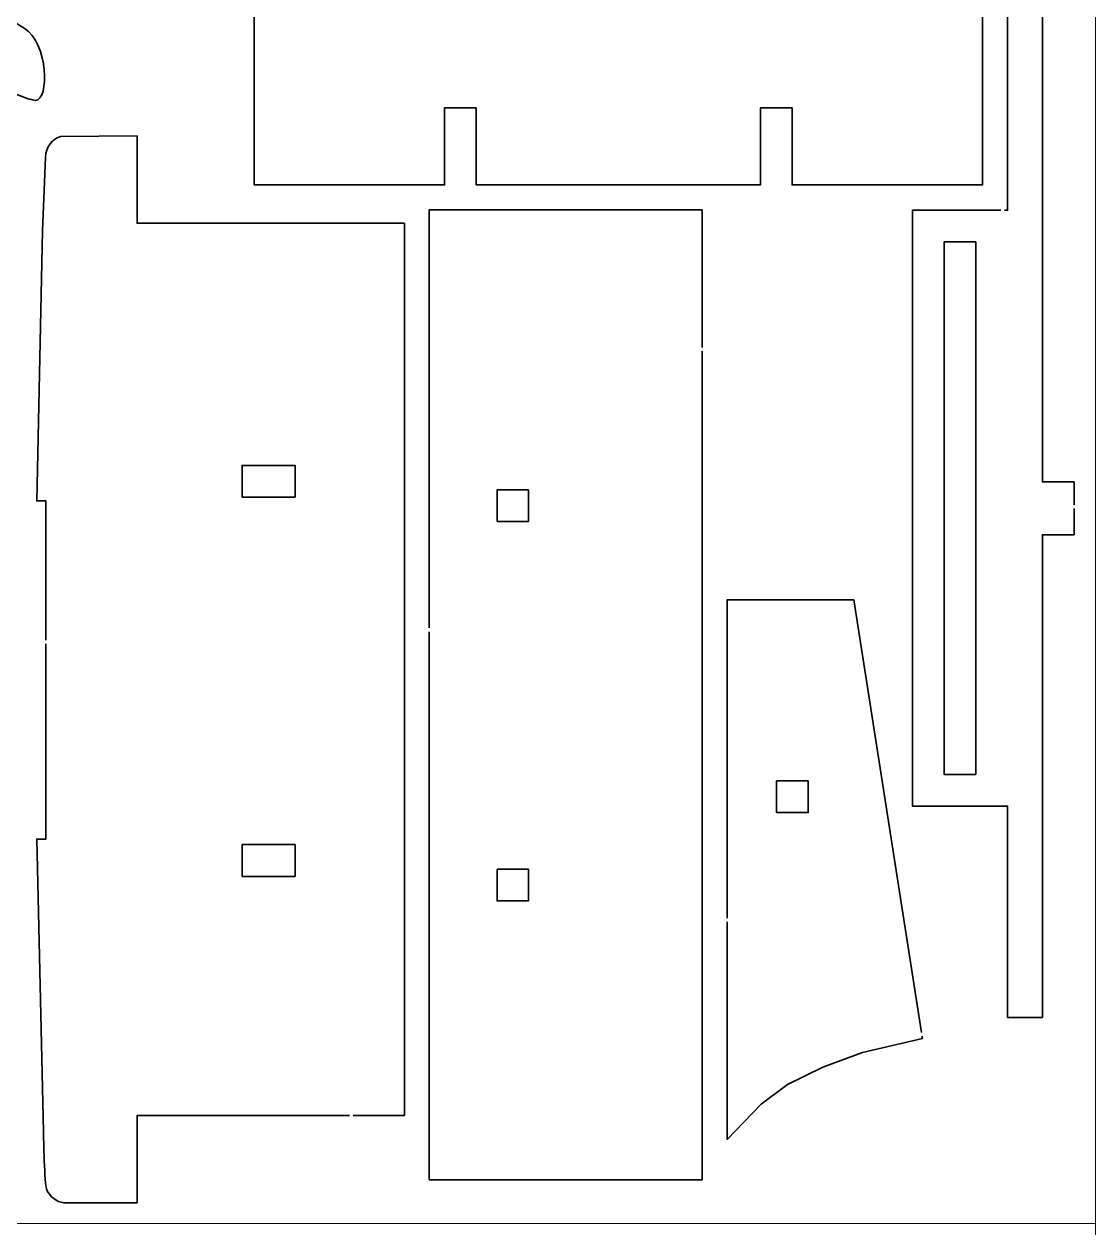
# Model space of a CAD drawing. Header units: millimetres. Extents: x -5 to 375, y 132 to 712.
# Drawn here: x 98.8 to 184.7, y 421.2 to 518 of the extents above; entities that cross this region are included whole.
import ezdxf

# ---------------------------------------------------------------- set-up
doc = ezdxf.new("R2010")
doc.units = ezdxf.units.MM
doc.header["$MEASUREMENT"] = 0
doc.layers.add('Camada 1', color=7, linetype='Continuous')

msp = doc.modelspace()

# ---------------------------------------------------------------- linework, layer by layer
at = {"layer": 'Camada 1', "color": 3, "lineweight": 20}
for points in [[(185.0124, 711.5124), (185.0124, 711.5124), (185.0124, 421.5125), (185.0124, 421.5125), (185.0124, 421.5125), (185.0124, 421.5125), (-4.9877, 421.5125), (-4.9877, 421.5125), (-4.9877, 421.5125), (-4.9877, 421.5125), (-4.9877, 711.5124), (-4.9877, 711.5124), (-4.9877, 711.5124), (-4.9877, 711.5124), (185.0124, 711.5124), (185.0124, 711.5124)], [(185.0124, 131.5126), (185.0124, 131.5126), (185.0124, 421.5125), (185.0124, 421.5125), (185.0124, 421.5125), (185.0124, 421.5125), (-4.9877, 421.5125), (-4.9877, 421.5125), (-4.9877, 421.5125), (-4.9877, 421.5125), (-4.9877, 131.5126), (-4.9877, 131.5126), (-4.9877, 131.5126), (-4.9877, 131.5126), (185.0124, 131.5126), (185.0124, 131.5126)]]:
    msp.add_open_spline(points, degree=3, knots=[0, 0, 0, 0, 0.2, 0.2, 0.2, 0.2, 0.4, 0.4, 0.4, 0.4, 0.6, 0.6, 0.6, 0.6, 1, 1, 1, 1], dxfattribs=at)
at = {"layer": 'Camada 1', "color": 5, "lineweight": 35}
for points, knots in [([(117.3624, 537.5124), (117.3624, 537.5124), (117.3624, 523.1125), (117.3624, 523.1125), (117.3624, 523.1125), (117.3624, 523.1125), (130.1124, 523.1125), (130.1124, 523.1125), (130.1124, 523.1125), (130.1124, 523.1125), (130.1124, 520.5624), (130.1124, 520.5624), (130.1124, 520.5624), (130.1124, 520.5624), (117.3624, 520.5624), (117.3624, 520.5624), (117.3624, 520.5624), (117.3624, 520.5624), (117.3624, 505.0375), (117.3624, 505.0375), (117.3624, 505.0375), (117.3624, 505.0375), (132.6624, 505.0375), (132.6624, 505.0375), (132.6624, 505.0375), (132.6624, 505.0375), (132.6624, 511.2374), (132.6624, 511.2374), (132.6624, 511.2374), (132.6624, 511.2374), (135.2124, 511.2374), (135.2124, 511.2374), (135.2124, 511.2374), (135.2124, 511.2374), (135.2124, 505.0375), (135.2124, 505.0375), (135.2124, 505.0375), (135.2124, 505.0375), (158.0624, 505.0375), (158.0624, 505.0375), (158.0624, 505.0375), (158.0624, 505.0375), (158.0624, 511.2374), (158.0624, 511.2374), (158.0624, 511.2374), (158.0624, 511.2374), (160.6124, 511.2374), (160.6124, 511.2374), (160.6124, 511.2374), (160.6124, 511.2374), (160.6124, 505.0375), (160.6124, 505.0375), (160.6124, 505.0375), (160.6124, 505.0375), (175.9124, 505.0375), (175.9124, 505.0375), (175.9124, 505.0375), (175.9124, 505.0375), (175.9124, 520.5624), (175.9124, 520.5624), (175.9124, 520.5624), (175.9124, 520.5624), (163.1624, 520.5624), (163.1624, 520.5624), (163.1624, 520.5624), (163.1624, 520.5624), (163.1624, 523.1125), (163.1624, 523.1125), (163.1624, 523.1125), (163.1624, 523.1125), (168.0624, 523.1125), (168.0624, 523.1125)], [0, 0, 0, 0, 0.0526316, 0.0526316, 0.0526316, 0.0526316, 0.1052632, 0.1052632, 0.1052632, 0.1052632, 0.1578947, 0.1578947, 0.1578947, 0.1578947, 0.2105263, 0.2105263, 0.2105263, 0.2105263, 0.2631579, 0.2631579, 0.2631579, 0.2631579, 0.3157895, 0.3157895, 0.3157895, 0.3157895, 0.3684211, 0.3684211, 0.3684211, 0.3684211, 0.4210526, 0.4210526, 0.4210526, 0.4210526, 0.4736842, 0.4736842, 0.4736842, 0.4736842, 0.5263158, 0.5263158, 0.5263158, 0.5263158, 0.5789474, 0.5789474, 0.5789474, 0.5789474, 0.6315789, 0.6315789, 0.6315789, 0.6315789, 0.6842105, 0.6842105, 0.6842105, 0.6842105, 0.7368421, 0.7368421, 0.7368421, 0.7368421, 0.7894737, 0.7894737, 0.7894737, 0.7894737, 0.8421053, 0.8421053, 0.8421053, 0.8421053, 0.8947368, 0.8947368, 0.8947368, 0.8947368, 1, 1, 1, 1]), ([(96.8874, 464.2624), (96.8874, 464.2624), (95.3123, 464.4374), (95.3123, 464.4374), (95.3123, 464.4374), (95.3123, 464.4374), (98.0374, 489.9124), (98.0374, 489.9124), (98.0374, 489.9124), (98.0374, 489.9124), (95.4874, 489.9124), (95.4874, 489.9124), (95.4874, 489.9124), (95.4874, 489.9124), (95.4874, 495.3375), (95.4874, 495.3375), (95.4874, 495.3375), (95.4874, 495.3375), (98.0374, 495.3375), (98.0374, 495.3375), (98.0374, 495.3375), (98.0374, 495.3375), (98.0374, 497.8874), (98.0374, 497.8874), (98.0374, 497.8874), (98.0374, 497.8874), (95.4874, 497.8874), (95.4874, 497.8874), (95.4874, 497.8874), (95.4874, 497.8874), (95.4874, 505.8624), (95.4874, 505.8624), (95.4874, 505.8624), (95.4874, 505.8624), (94.8624, 505.8624), (94.8624, 505.8624), (94.8624, 505.8624), (94.8624, 505.8624), (94.8624, 505.9124), (94.8624, 505.9124), (94.8624, 505.9124), (94.8624, 505.9124), (80.2624, 504.3624), (80.2624, 504.3624), (80.2624, 504.3624), (80.2624, 504.3624), (80.0124, 506.9124), (80.0124, 506.9124), (80.0124, 506.9124), (80.0124, 506.9124), (94.8624, 508.4375), (94.8624, 508.4375), (94.8624, 508.4375), (94.8624, 508.4375), (94.8624, 513.6874), (94.8624, 513.6874), (94.8624, 513.6874), (95.6406, 513.3798), (99.2433, 511.8268), (99.7624, 511.8374), (99.7624, 511.8374), (100.8974, 511.8606), (100.8142, 516.4129), (98.8624, 517.6624), (98.8624, 517.6624), (97.148, 518.7599), (93.5551, 520.6051), (91.6374, 521.4124), (91.6374, 521.4124), (87.6203, 523.1034), (84.6853, 523.8845), (80.4624, 524.4124)], [0, 0, 0, 0, 0.0526316, 0.0526316, 0.0526316, 0.0526316, 0.1052632, 0.1052632, 0.1052632, 0.1052632, 0.1578947, 0.1578947, 0.1578947, 0.1578947, 0.2105263, 0.2105263, 0.2105263, 0.2105263, 0.2631579, 0.2631579, 0.2631579, 0.2631579, 0.3157895, 0.3157895, 0.3157895, 0.3157895, 0.3684211, 0.3684211, 0.3684211, 0.3684211, 0.4210526, 0.4210526, 0.4210526, 0.4210526, 0.4736842, 0.4736842, 0.4736842, 0.4736842, 0.5263158, 0.5263158, 0.5263158, 0.5263158, 0.5789474, 0.5789474, 0.5789474, 0.5789474, 0.6315789, 0.6315789, 0.6315789, 0.6315789, 0.6842105, 0.6842105, 0.6842105, 0.6842105, 0.7368421, 0.7368421, 0.7368421, 0.7368421, 0.7894737, 0.7894737, 0.7894737, 0.7894737, 0.8421053, 0.8421053, 0.8421053, 0.8421053, 0.8947368, 0.8947368, 0.8947368, 0.8947368, 1, 1, 1, 1]), ([(183.2874, 479.3124), (183.2874, 479.3124), (183.2874, 481.1624), (183.2874, 481.1624), (183.2874, 481.1624), (183.2874, 481.1624), (180.7374, 481.1624), (180.7374, 481.1624), (180.7374, 481.1624), (180.7374, 481.1624), (180.7374, 520.0124), (180.7374, 520.0124), (180.7374, 520.0124), (180.7374, 520.0124), (177.9374, 520.0124), (177.9374, 520.0124), (177.9374, 520.0124), (177.9374, 520.0124), (177.9374, 503.0124), (177.9374, 503.0124), (177.9374, 503.0124), (177.9374, 503.0124), (177.6874, 503.0124), (177.6874, 503.0124)], [0, 0, 0, 0, 0.1428571, 0.1428571, 0.1428571, 0.1428571, 0.2857143, 0.2857143, 0.2857143, 0.2857143, 0.4285714, 0.4285714, 0.4285714, 0.4285714, 0.5714286, 0.5714286, 0.5714286, 0.5714286, 0.7142857, 0.7142857, 0.7142857, 0.7142857, 1, 1, 1, 1]), ([(125.3124, 430.2124), (125.3124, 430.2124), (129.4373, 430.2124), (129.4373, 430.2124), (129.4373, 430.2124), (129.4373, 430.2124), (129.4373, 501.9624), (129.4373, 501.9624), (129.4373, 501.9624), (129.4373, 501.9624), (107.9374, 501.9624), (107.9374, 501.9624), (107.9374, 501.9624), (107.9374, 501.9624), (107.9374, 508.9874), (107.9374, 508.9874), (107.9374, 508.9874), (107.9374, 508.9874), (101.8124, 508.9374), (101.8124, 508.9374), (101.8124, 508.9374), (101.1278, 508.7915), (100.6121, 508.0807), (100.5624, 507.2624), (100.5624, 507.2624), (100.5624, 507.2624), (100.3374, 501.3624), (100.3374, 501.3624), (100.3374, 501.3624), (100.3374, 501.3624), (99.8624, 479.6375), (99.8624, 479.6375), (99.8624, 479.6375), (99.8624, 479.6375), (100.6124, 479.6375), (100.6124, 479.6375), (100.6124, 479.6375), (100.6124, 479.6375), (100.6124, 468.4374), (100.6124, 468.4374)], [0, 0, 0, 0, 0.0909091, 0.0909091, 0.0909091, 0.0909091, 0.1818182, 0.1818182, 0.1818182, 0.1818182, 0.2727273, 0.2727273, 0.2727273, 0.2727273, 0.3636364, 0.3636364, 0.3636364, 0.3636364, 0.4545455, 0.4545455, 0.4545455, 0.4545455, 0.5454545, 0.5454545, 0.5454545, 0.5454545, 0.6363636, 0.6363636, 0.6363636, 0.6363636, 0.7272727, 0.7272727, 0.7272727, 0.7272727, 0.8181818, 0.8181818, 0.8181818, 0.8181818, 1, 1, 1, 1]), ([(153.3874, 491.9625), (153.3874, 491.9625), (153.3874, 503.0374), (153.3874, 503.0374), (153.3874, 503.0374), (153.3874, 503.0374), (131.4374, 503.0374), (131.4374, 503.0374), (131.4374, 503.0374), (131.4374, 503.0374), (131.4374, 469.4124), (131.4374, 469.4124)], [0, 0, 0, 0, 0.25, 0.25, 0.25, 0.25, 0.5, 0.5, 0.5, 0.5, 1, 1, 1, 1]), ([(177.3874, 503.0124), (177.3874, 503.0124), (170.2874, 503.0124), (170.2874, 503.0124), (170.2874, 503.0124), (170.2874, 503.0124), (170.2874, 455.0874), (170.2874, 455.0874), (170.2874, 455.0874), (170.2874, 455.0874), (177.9374, 455.0874), (177.9374, 455.0874), (177.9374, 455.0874), (177.9374, 455.0874), (177.9374, 438.0874), (177.9374, 438.0874), (177.9374, 438.0874), (177.9374, 438.0874), (180.7374, 438.0874), (180.7374, 438.0874), (180.7374, 438.0874), (180.7374, 438.0874), (180.7374, 476.9124), (180.7374, 476.9124), (180.7374, 476.9124), (180.7374, 476.9124), (183.2874, 476.9124), (183.2874, 476.9124), (183.2874, 476.9124), (183.2874, 476.9124), (183.2874, 479.0124), (183.2874, 479.0124)], [0, 0, 0, 0, 0.1111111, 0.1111111, 0.1111111, 0.1111111, 0.2222222, 0.2222222, 0.2222222, 0.2222222, 0.3333333, 0.3333333, 0.3333333, 0.3333333, 0.4444444, 0.4444444, 0.4444444, 0.4444444, 0.5555556, 0.5555556, 0.5555556, 0.5555556, 0.6666667, 0.6666667, 0.6666667, 0.6666667, 0.7777778, 0.7777778, 0.7777778, 0.7777778, 1, 1, 1, 1]), ([(131.4374, 469.1124), (131.4374, 469.1124), (131.4374, 425.0374), (131.4374, 425.0374), (131.4374, 425.0374), (131.4374, 425.0374), (153.3874, 425.0374), (153.3874, 425.0374), (153.3874, 425.0374), (153.3874, 425.0374), (153.3874, 491.6624), (153.3874, 491.6624)], [0, 0, 0, 0, 0.25, 0.25, 0.25, 0.25, 0.5, 0.5, 0.5, 0.5, 1, 1, 1, 1]), ([(171.0124, 436.8874), (171.0124, 436.8874), (165.5874, 471.6624), (165.5874, 471.6624), (165.5874, 471.6624), (165.5874, 471.6624), (155.3874, 471.6624), (155.3874, 471.6624), (155.3874, 471.6624), (155.3874, 471.6624), (155.3874, 446.0874), (155.3874, 446.0874)], [0, 0, 0, 0, 0.25, 0.25, 0.25, 0.25, 0.5, 0.5, 0.5, 0.5, 1, 1, 1, 1]), ([(100.6124, 468.1374), (100.6124, 468.1374), (100.6124, 452.4374), (100.6124, 452.4374), (100.6124, 452.4374), (100.6124, 452.4374), (99.8624, 452.4374), (99.8624, 452.4374), (99.8624, 452.4374), (99.8624, 452.4374), (100.4124, 428.8874), (100.4124, 428.8874), (100.4124, 428.8874), (100.4274, 428.3998), (100.4653, 424.7174), (100.6874, 424.2124), (100.6874, 424.2124), (100.9167, 423.6911), (101.4631, 423.2443), (102.0374, 423.1874), (102.0374, 423.1874), (102.0374, 423.1874), (107.9374, 423.1874), (107.9374, 423.1874), (107.9374, 423.1874), (107.9374, 423.1874), (107.9374, 430.2124), (107.9374, 430.2124), (107.9374, 430.2124), (107.9374, 430.2124), (125.0124, 430.2124), (125.0124, 430.2124)], [0, 0, 0, 0, 0.1111111, 0.1111111, 0.1111111, 0.1111111, 0.2222222, 0.2222222, 0.2222222, 0.2222222, 0.3333333, 0.3333333, 0.3333333, 0.3333333, 0.4444444, 0.4444444, 0.4444444, 0.4444444, 0.5555556, 0.5555556, 0.5555556, 0.5555556, 0.6666667, 0.6666667, 0.6666667, 0.6666667, 0.7777778, 0.7777778, 0.7777778, 0.7777778, 1, 1, 1, 1]), ([(155.3874, 445.7874), (155.3874, 445.7874), (155.3874, 428.2874), (155.3874, 428.2874), (155.3874, 428.2874), (155.3874, 428.2874), (158.1374, 431.1124), (158.1374, 431.1124), (158.1374, 431.1124), (158.1374, 431.1124), (160.2374, 432.6874), (160.2374, 432.6874), (160.2374, 432.6874), (160.2374, 432.6874), (163.0874, 434.0874), (163.0874, 434.0874), (163.0874, 434.0874), (163.0874, 434.0874), (166.2624, 435.2624), (166.2624, 435.2624), (166.2624, 435.2624), (166.2624, 435.2624), (171.0874, 436.3874), (171.0874, 436.3874), (171.0874, 436.3874), (171.0874, 436.3874), (171.0374, 436.5874), (171.0374, 436.5874)], [0, 0, 0, 0, 0.125, 0.125, 0.125, 0.125, 0.25, 0.25, 0.25, 0.25, 0.375, 0.375, 0.375, 0.375, 0.5, 0.5, 0.5, 0.5, 0.625, 0.625, 0.625, 0.625, 0.75, 0.75, 0.75, 0.75, 1, 1, 1, 1])]:
    msp.add_open_spline(points, degree=3, knots=knots, dxfattribs=at)
at = {"layer": 'Camada 1', "lineweight": 35}
for points in [[(175.3874, 457.6374), (175.3874, 457.6374), (175.3874, 500.4624), (175.3874, 500.4624), (175.3874, 500.4624), (175.3874, 500.4624), (172.8374, 500.4624), (172.8374, 500.4624), (172.8374, 500.4624), (172.8374, 500.4624), (172.8374, 457.6374), (172.8374, 457.6374), (172.8374, 457.6374), (172.8374, 457.6374), (175.3874, 457.6374), (175.3874, 457.6374)], [(120.6374, 479.9374), (120.6374, 479.9374), (116.3874, 479.9374), (116.3874, 479.9374), (116.3874, 479.9374), (116.3874, 479.9374), (116.3874, 482.4874), (116.3874, 482.4874), (116.3874, 482.4874), (116.3874, 482.4874), (120.6374, 482.4874), (120.6374, 482.4874), (120.6374, 482.4874), (120.6374, 482.4874), (120.6374, 479.9374), (120.6374, 479.9374)], [(136.8874, 477.9624), (136.8874, 477.9624), (139.4124, 477.9624), (139.4124, 477.9624), (139.4124, 477.9624), (139.4124, 477.9624), (139.4124, 480.5124), (139.4124, 480.5124), (139.4124, 480.5124), (139.4124, 480.5124), (136.8874, 480.5124), (136.8874, 480.5124), (136.8874, 480.5124), (136.8874, 480.5124), (136.8874, 477.9624), (136.8874, 477.9624)], [(161.9124, 457.1124), (161.9124, 457.1124), (161.9124, 454.5624), (161.9124, 454.5624), (161.9124, 454.5624), (161.9124, 454.5624), (159.3624, 454.5624), (159.3624, 454.5624), (159.3624, 454.5624), (159.3624, 454.5624), (159.3624, 457.1124), (159.3624, 457.1124), (159.3624, 457.1124), (159.3624, 457.1124), (161.9124, 457.1124), (161.9124, 457.1124)], [(116.3874, 449.4374), (116.3874, 449.4374), (120.6374, 449.4374), (120.6374, 449.4374), (120.6374, 449.4374), (120.6374, 449.4374), (120.6374, 451.9874), (120.6374, 451.9874), (120.6374, 451.9874), (120.6374, 451.9874), (116.3874, 451.9874), (116.3874, 451.9874), (116.3874, 451.9874), (116.3874, 451.9874), (116.3874, 449.4374), (116.3874, 449.4374)], [(136.8874, 450.0124), (136.8874, 450.0124), (136.8874, 447.4624), (136.8874, 447.4624), (136.8874, 447.4624), (136.8874, 447.4624), (139.4124, 447.4624), (139.4124, 447.4624), (139.4124, 447.4624), (139.4124, 447.4624), (139.4124, 450.0124), (139.4124, 450.0124), (139.4124, 450.0124), (139.4124, 450.0124), (136.8874, 450.0124), (136.8874, 450.0124)]]:
    msp.add_open_spline(points, degree=3, knots=[0, 0, 0, 0, 0.2, 0.2, 0.2, 0.2, 0.4, 0.4, 0.4, 0.4, 0.6, 0.6, 0.6, 0.6, 1, 1, 1, 1], dxfattribs=at)

doc.saveas('drawing.dxf')
